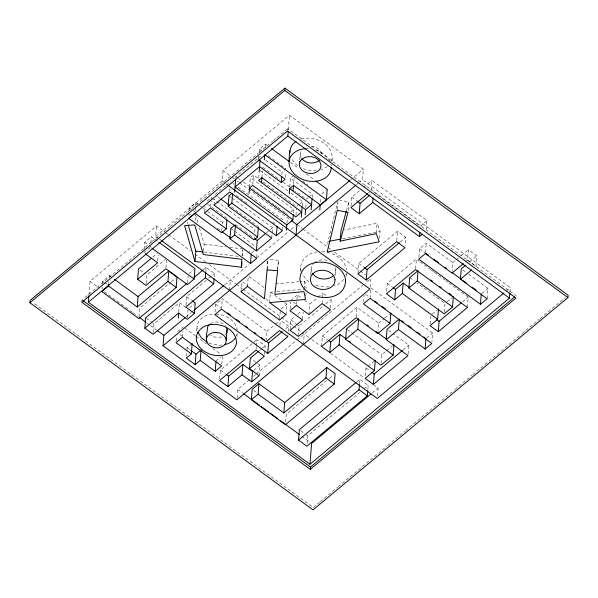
<?xml version="1.0" encoding="UTF-8"?>
<svg xmlns="http://www.w3.org/2000/svg" width="598" height="598" viewBox="0 0 598 598"><rect width="100%" height="100%" fill="white"/><g stroke="black" fill="none" stroke-linecap="round" stroke-linejoin="round"><path stroke-width="0.45" stroke-dasharray="2.99 2.24" d="M331.912 161.049C334.843 144.783 314.69 134.819 300.944 139.177M197.078 329.132C196.024 320.02 205.525 313.845 213.77 314.062M317.403 251.93C307.544 252.573 297.692 262.216 301.556 272.456M242.362 255.959L242.571 249.777L242.055 255.839M81.881 302.252L82.068 299.934L84.213 298.148M88.953 294.934L90.021 281.337L156.512 225.954L164.801 232.017M102.094 288.939L102.228 287.204M102.505 283.729L102.707 281.12L109.374 275.566L112.319 277.719M108.761 283.385L108.896 281.651M109.24 277.308L109.374 275.566M144.14 249.239L144.686 242.287L151.354 236.733L154.359 238.938M138.975 316.843L139.663 308.157L170.684 282.316M146.062 283.669L146.742 274.975L165.25 259.562M150.875 242.818L151.354 236.733M158.709 238.58L155.697 236.374L156.512 225.954M157.737 261.027L158.216 254.942M153.312 332.54L153.992 323.854L179.482 302.625L185.245 306.834M165.923 267.934L166.536 260.115M176.141 340.935L176.552 335.725M178.735 312.178L179.482 302.625M189.394 210.556L189.603 207.947L195.785 202.797L198.738 204.965M182.457 337.294L182.936 331.21M187.593 282.869L188.138 275.917M185.956 305.354L186.636 296.668L208.059 278.817M195.165 210.616L195.441 207.14M195.509 206.273L195.785 202.797M187.443 317.635L188.056 309.816M195.06 220.55L195.471 215.332M186.419 356.386L186.897 350.308M186.965 349.434L187.107 347.7L190.904 344.53M204.553 212.963L205.032 206.878M196.69 331.404L197.101 326.187M203.597 251.07L204.142 244.119L199.336 227.546M210.593 207.117L211.072 201.033M211.139 200.166L211.348 197.557L205.376 202.535M205.817 271.716L206.153 267.373L214.488 273.465L214.211 276.941M214.002 205.092L214.48 199.014M155.697 236.374L222.187 180.992L223.009 170.565L289.499 115.182L363.36 169.212L362.538 179.639L359.675 182.016M215.026 312.074L215.646 304.255L222.314 298.701L266.902 331.322L266.222 340.008M221.716 230.955L221.993 227.479M222.262 224.003L222.396 222.269L225.057 220.057M229.767 191.151L229.968 188.542M221.492 309.129L222.314 298.701M219.69 378.766L220.37 370.08L253.26 342.684M235.739 178.339L235.874 176.604L260.392 156.183M221.791 364.227L222.404 356.401M229.55 290.411L230.372 279.984M236.965 336.48L237.242 333.004L236.479 335.904M240.987 291.772L241.742 282.211M249.568 187.167L250.315 177.606L253.515 174.945L258.717 178.75L259.211 172.635M252.76 184.505L253.515 174.945M237.055 398.089L237.742 389.403L250.614 378.676M247.445 286.39L248.2 276.829M258.59 158.889L258.792 156.28M259.069 152.804L259.338 149.328L265.519 144.178L269.287 146.936M254.113 239.873L254.389 236.397M254.733 232.054L254.935 229.445L216.611 201.406M261.924 177.673L262.477 170.729M265.25 147.654L265.519 144.178M256.751 257.506L257.162 252.289M256.079 349.262L256.288 346.661M256.355 345.786L256.834 339.709L265.168 345.801L264.824 350.144M267.164 269.033L267.844 260.347M259.128 375.664L259.943 365.236L250.3 358.18M271.746 238.101L272.09 233.758M272.157 232.884L272.568 227.674L231.987 197.983M264.48 354.494L264.757 351.019M269.586 302.588L270.408 292.16L273.174 291.914M281.86 174.646L282.069 172.037L285.306 169.339M287.578 130.192L287.698 128.652L516.119 295.748M288.356 129.684L289.499 115.182M277.636 270.655L278.459 260.235L267.919 259.48M285.276 177.486L285.687 172.276M282.533 229.752L282.734 227.143M286.958 223.159L287.369 217.949M289.791 186.882L290.479 178.189L293.715 175.491M279.632 319.115L280.245 311.296M279.894 325.364L280.238 321.021M293.611 184.505L294.164 177.554M293.476 212.858L293.753 209.382L250.315 177.606M286.023 314.608L286.846 304.18L284.603 302.543M299.703 159.868L300.63 151.376M295.95 215.183L296.429 209.098M287.817 336.674L287.952 334.94M288.229 331.464L288.64 326.246L281 320.663M290.157 309.054L290.703 302.102M290.082 329.483L290.837 319.923L295.001 316.454M302.199 205.921L302.543 201.578L290.643 192.87M285.665 422.083L286.278 414.265L326.613 380.664M296.548 304.546L297.296 294.986L301.713 298.215M300.458 270.916L300.861 265.706M305.728 207.88L306.139 202.67M298.417 335.575L299.164 326.022L324.834 304.636M304.188 288.954L304.801 281.135L300.248 281.568M302.588 319.07L303.134 312.119M312.111 197.691L312.388 194.215L290.479 178.189M305.81 295.965L306.086 292.489M303.41 344.441L304.233 334.013M310.721 274.736L311.782 265.774L313.763 263.262M308.979 314.555L309.794 304.128L317.396 297.797M320.446 202.296L320.857 197.086M307.066 443.604L307.678 435.785L359.637 392.512M322.105 303.62L322.509 298.409M322.584 297.542L322.92 293.199L327.091 296.242M327.801 244.148L328.003 241.547L337.451 202.647M321.552 346.489L322.374 336.061L356.961 307.252L378.639 323.114L378.026 330.933M337.362 209.494L337.975 201.668M330.574 307.977L331.255 299.292L329.864 298.275M335.433 275.424L335.912 269.339L335.433 267.844M348.193 210.518L348.873 201.832L339.903 200.248M351.033 205.862L351.714 197.176L359.383 190.784M346.063 276.568L346.264 273.959M357.993 273.047L358.748 263.494L397.506 231.209L405.833 237.309L405.152 245.995M356.206 316.813L356.961 307.252M371.171 189.895L371.926 180.334L427.009 220.632L426.187 231.06M363.562 302.147L364.107 295.195M359.503 383.647L359.839 379.304L368.174 385.396L367.763 390.606M370.042 287.317L370.723 278.631L365.004 283.392M370.095 298.335L370.91 287.907L432.631 333.056L431.95 341.742M376.336 232.786L377.091 223.233L344.605 229.976M365.348 375.768L365.961 367.949L367.396 366.753M379.513 238.333L380.059 231.381L377.091 223.233M377.48 395.869L378.093 388.042L373.571 384.738M386.652 291.181L387.272 283.362L416.372 259.121L419.377 261.319M381.113 363.449L381.793 354.756L386.084 351.183M396.751 240.77L397.506 231.209M408.12 353.867L408.8 345.181L393.05 333.654M415.617 268.681L416.372 259.121M418.877 257.432L419.557 248.738L426.225 243.184L452.843 262.657L452.155 271.343M425.477 252.745L426.225 243.184M430.171 323.937L430.792 316.118M444.344 312.134L445.024 303.448L417.21 283.093M465.453 261.894L467.576 260.123L468.398 249.695L476.808 255.847L475.986 266.274L473.863 268.046M467.389 307.469L468.212 297.049L448.679 282.757M487.123 298.761L487.946 288.333L467.18 273.144M509.915 292.048L510.258 287.698L362.538 179.639M267 269.414L267.829 260.377M277.375 269.347L278.459 260.235M335.912 269.339L335.321 273.092L333.348 275.603M331.337 161.415L332.122 158.44M346.489 210.586L348.873 201.832M345.891 274.729L346.332 273.092M225.184 334.588L226.657 332.705M343.715 279.438L341.107 282.159L337.788 284.379L333.953 285.941M84.931 297.55L151.563 242.048M152.281 241.45L155.144 239.058M155.861 238.467L169.481 227.128M170.191 226.53L187.391 212.208M188.108 211.61L240.411 168.038M241.129 167.44L258.321 153.118M259.039 152.52L272.651 141.18M273.368 140.59L276.231 138.198M276.949 137.6L287.698 128.652M143.871 252.715L150.532 247.161M225.521 185.754L214.817 194.664L217.074 196.316M226.238 185.156L230.514 181.59M152.729 257.08L156.997 253.522M171.387 281.725L175.618 278.205M188.946 273.622L193.61 269.735M204.023 269.152L206.153 267.373M208.777 278.227L214.488 273.465M299.262 204.307L296.638 206.489L263.18 182.016M299.919 203.761L302.543 201.578M291.032 211.64L293.753 209.382M308.404 197.534L306.415 199.194L295.12 190.934M309.069 196.981L312.388 194.215M266.289 232.906L269.773 229.998M270.475 229.415L272.568 227.674M321.746 193.909L327.241 189.327M254.068 250.809L251.317 253.096L249.06 251.444M189.551 307.753L194.559 303.582M186.045 316.903L191.054 312.739M191.764 312.141L193.909 310.355M224.654 284.745L248.962 264.495M256.826 257.947L288.288 231.74M291.144 229.363L295.434 225.79M350.488 179.931L363.36 169.212M177.539 331.651L183.28 326.867M356.819 184.401L358.964 182.614M363.562 187.301L371.926 180.334M368.316 193.087L369.714 191.928M216.013 360.915L221.036 356.729M290.837 300.368L297.296 294.986M281.097 308.964L286.846 304.18M253.971 342.086L256.834 339.709M266.902 331.322L274.661 324.856M275.372 324.266L279.602 320.745M297.782 314.137L301.257 311.244M318.084 297.221L322.92 293.199M259.502 350.518L261.625 348.754M262.335 348.163L265.168 345.801M285.769 328.638L288.64 326.246M325.551 304.046L331.255 299.292M400.092 242.085L405.833 237.309M420.342 226.186L427.009 220.632M253.866 370.304L259.943 365.236M253.47 376.299L255.615 374.512M256.333 373.914L296.369 340.561M297.086 339.97L364.294 283.99M378.639 323.114L384.073 318.584M384.753 318.016L389.5 314.062M452.843 262.657L455.669 260.302M456.379 259.711L458.502 257.947M461.327 255.585L468.398 249.695M329.446 378.31L333.691 374.774M469.736 261.737L476.808 255.847M368.106 366.163L373.832 361.386M386.801 350.592L392.52 345.823M432.249 314.092L437.108 310.041M447.11 301.706L451.968 297.662M356.999 381.674L359.839 379.304M403.157 349.882L408.8 345.181M462.538 301.773L468.212 297.049M363.905 388.954L368.174 385.396M426.628 338.049L432.631 333.056M481.943 293.334L487.946 288.333M372.375 392.811L378.093 388.042M505.968 291.271L510.258 287.698M319.653 502.193L313.21 507.56L33.092 302.64M320.371 501.595L337.556 487.28M338.274 486.682L386.958 446.13M387.676 445.532L404.861 431.218M405.571 430.627L454.263 390.068M454.973 389.477L472.158 375.163M472.876 374.565L521.561 334.013M522.278 333.415L525.141 331.03M525.859 330.432L539.463 319.1M540.173 318.502L565.237 297.632M327.465 166.565L321.059 169.974M314.264 262.634C318.525 259.532 324.594 258.889 329.311 261.281M210.421 323.787C215.325 320.483 222.688 321.881 226.119 326.695M342.617 238.692L380.059 231.381M221.619 336.906L217.807 337.451L213.897 336.876L210.541 335.179M275.648 283.93L299.336 281.658M276.859 291.592L305.436 289.088M188.161 214.996L190.926 214.794M328.937 286.928L321.126 286.771L315.064 285.067M222.075 345.053L219.062 345.218L211.348 343.917L208.41 342.751M316.514 170.819L309.218 170.535L302.805 168.576M305.511 148.745L310.377 148.895M321.664 251.638L326.074 252.042M216.05 314.055C225.439 314.466 235.515 320.147 237.256 330.059M204.142 244.119L226.119 246.847M229.781 247.303L242.601 248.888M204.015 252.079L239.596 256.505M311.169 146.271C315.983 146.413 321.081 149.507 321.821 154.561M326.957 252.251C335.941 253.829 345.098 260.19 346.429 269.758M316.073 150.083C321.918 152.101 327.569 155.958 330.074 161.804M467.576 260.123L475.986 266.274M373.593 191.988L419.587 225.633M462.732 269.892L466.44 272.606M351.714 197.176L356.58 200.726M419.557 248.738L424.827 252.595M290.359 162.35L298.641 168.404M306.169 173.913L314.443 179.968M420.125 261.872L430.642 269.563M431.397 270.117L433.647 271.761M434.402 272.314L444.919 280.006M445.674 280.559L447.924 282.204M259.338 149.328L263.038 152.034M268.21 155.816L285.956 168.8M302.521 180.917L307.716 184.715M265.624 160.01L282.069 172.037M262.746 167.253L280.066 179.916M283.078 182.121L292.108 188.729M409.69 277.599L414.205 280.896M260.16 170.572L289.903 192.332M387.272 283.362L392.52 287.204M358.748 263.494L363.606 267.044M235.874 176.604L238.124 178.249M238.871 178.795L240.374 179.893M243.379 182.091L249.381 186.479M252.378 188.676L259.883 194.163M260.631 194.709L262.881 196.361M263.628 196.906L271.133 202.393M271.881 202.946L274.138 204.591M274.886 205.136L277.136 206.788M277.883 207.334L282.391 210.631M283.138 211.176L285.388 212.821M286.136 213.374L287.638 214.473M223.009 170.565L231.299 176.627M232.054 177.18L234.311 178.832M237.324 181.037L238.834 182.143M239.589 182.696L247.878 188.759M248.633 189.312L290.082 219.638M296.87 224.594L302.139 228.458M302.894 229.004L330.784 249.403M334.551 252.162L359.42 270.356M360.175 270.909L365.453 274.766M232.779 183.25L234.281 184.348M238.056 187.107L283.288 220.191M222.187 180.992L227.464 184.849M236.367 195.434L248.237 204.12M272.718 222.03L274.945 223.659M365.722 294.537L369.422 297.243M228.974 195.785L231.232 197.437M217.829 196.869L220.079 198.514M231.351 206.759L258.411 226.552M212.096 198.11L215.856 200.861M388.55 330.358L392.295 333.101M207.618 204.172L227.053 218.39M235.463 224.542L244.462 231.127M245.217 231.68L253.47 237.712M199.478 205.503L202.438 207.663M203.178 208.209L206.871 210.907M207.611 211.453L222.396 222.269M230.806 228.421L233.773 230.589M234.513 231.134L255.279 246.316M189.603 207.947L192.616 210.152M193.363 210.698L196.376 212.903M217.448 228.316L221.215 231.075M347.214 329.461L381.793 354.756M304.651 300.368L309.794 304.128M293.042 301.983L295.988 304.135M249.007 276.5L265.243 288.378M270.408 292.16L281.613 300.353M322.374 336.061L327.629 339.903M365.961 367.949L370.461 371.246M242.549 281.882L247.744 285.687M265.549 298.708L269.257 301.422M290.837 319.923L297.086 324.497M297.782 325.006L299.164 326.022M165.556 232.57L167.821 234.222M168.576 234.775L190.426 250.764M194.948 254.068L205.503 261.789M209.27 264.548L235.649 283.841M236.404 284.394L242.429 288.804M243.184 289.357L280.873 316.925M281.621 317.471L292.93 325.746M293.685 326.291L301.22 331.808M301.975 332.361L311.02 338.976M311.767 339.529L320.812 346.145M330.612 353.313L363.771 377.57M159.464 239.133L160.967 240.239M155.114 239.484L158.119 241.682M144.686 242.287L148.304 244.933M149.022 245.464L151.914 247.579M215.646 304.255L220.864 308.067M186.636 296.668L191.674 300.353M139.992 270.034L145.239 273.884M184.789 327.966L195.337 335.687M196.092 336.24L206.646 343.955M212.671 348.365L220.961 354.435M179.744 334.387L182.674 336.524M253.664 390.404L257.372 393.11M102.707 281.12L104.187 282.204M104.927 282.742L107.879 284.902M220.37 370.08L225.229 373.638M300.734 430.702L304.905 433.752M305.6 434.26L307.678 435.785M187.107 347.7L190.059 349.86M146.361 318.271L151.914 322.329M152.602 322.838L153.992 323.854M90.021 281.337L99.066 287.952M104.344 291.809L129.213 310.003M129.968 310.556L132.225 312.208M132.98 312.761L137.503 316.073M146.547 322.688L149.56 324.893M150.315 325.447L156.347 329.857M237.742 389.403L243.02 393.26M301.803 436.263L309.338 441.78M297.632 165.713L294.605 163.075L291.525 158.575M308.807 281.785L305.63 278.997L301.885 273.137M300.114 154.65L301.175 157.917M311.132 269.526L311.827 271.761M195.539 214.465L198.073 223.189M187.48 222.366L187.996 224.16M330.888 164.158L331.314 165.743M304.801 281.135L306.183 288.139"/><path stroke-width="0.9" d="M331.307 167.305C330.462 181.822 310.9 184.378 300.428 178.361C294.052 175.147 288.415 168.696 289.081 161.154C289.439 154.284 289.043 145.389 296.07 141.547M241.51 267.269L241.779 259.315L203.32 254.546L194.724 224.893L184.573 225.618L194.985 261.483L241.51 267.269L241.921 262.059M29.9 302.752L30.079 300.435L284.969 88.123L568.1 295.248L567.921 297.565L313.031 509.877L29.9 302.752L284.79 90.44L284.969 88.123M509.847 292.915L509.436 298.125L309.958 464.287L88.377 302.192L88.878 295.846M108.552 285.994L137.256 306.991L138.071 296.563L168.771 270.991L177.023 277.031L176.208 287.459L138.841 318.584L101.884 291.547L108.552 285.994L108.694 284.259M158.874 242.235L194.941 268.622L194.126 279.049L187.458 284.603L165.855 268.801L145.919 285.403L137.667 279.363L138.489 268.943L151.301 258.269M192.399 300.876L195.277 302.984L194.455 313.412L187.301 319.369L178.66 313.053L153.17 334.282L144.843 328.19L145.665 317.762L186.942 283.377M137.256 306.991L167.948 281.419L168.771 270.991M228.212 185.402L369.908 289.058L236.92 399.823L163.06 345.794L163.882 335.366L185.328 317.501M178.249 318.263L178.66 313.053M194.985 261.483L195.808 251.055L188.258 225.057M195.157 364.616L195.98 354.188L201.048 349.965L200.225 360.392L195.157 364.616L186.284 358.127L191.353 353.904L192.175 343.476M144.843 328.19L205.338 277.801L205.742 272.583M226.373 327.45L227.113 329.7L225.835 343.132C222.673 348.754 214.622 348.985 209.719 345.607C203.806 341.092 207.364 332.914 207.685 326.71L209.651 324.206M194.455 313.412L185.814 307.088L213.665 283.893L214.077 278.683M234.797 225.095L230.806 228.421L229.991 238.849L256.684 258.373L250.502 263.524L188.781 218.375L194.963 213.224L221.581 232.697L226.231 228.817L226.919 220.131M200.225 360.392L215.19 371.343L215.945 361.783M235.395 225.416L234.64 234.969L256.4 250.883L271.746 238.101L228.159 206.213L228.974 195.785L232.046 193.229M228.159 206.213L231.837 203.148L232.592 193.588M234.64 192.242L235.672 179.206M251.691 381.853L259.128 375.664L249.486 368.607L264.346 356.229L256.011 350.136L219.548 380.507L227.883 386.6L228.705 376.172L242.87 364.376L252.513 371.425L251.691 381.853L242.048 374.797L242.87 364.376M249.082 193.244L249.493 188.034L252.692 185.373L295.816 216.917L301.721 211.998L258.598 180.454L261.924 177.673L305.593 209.621L305.182 214.832M250.502 263.524L251.25 253.963M259.158 171.82L260.048 160.526M261.52 182.891L261.924 177.673M256.4 250.883L257.215 240.456L265.587 233.482M226.231 228.817L204.553 212.963L210.526 207.984L254.113 239.873L257.589 236.98L258.336 227.419M264.294 159.823L264.705 154.605L326.418 199.754L320.236 204.905L319.825 210.115M249.486 368.607L250.3 358.18L258.792 351.108M284.685 402.559L326.777 367.501L335.104 373.593L334.282 384.021L285.463 424.692L251.362 399.741L252.184 389.32L258.919 383.707L284.685 402.559L283.863 412.979L258.097 394.134L258.919 383.707M231.837 203.148L276.351 235.709L277.106 226.156M267.747 353.396L287.817 336.674L279.49 330.582L266.08 341.75L221.492 309.129L214.824 314.683L267.747 353.396L268.569 342.968L282.189 331.621M286.405 230.11L286.816 224.9L235.051 187.025L259.569 166.61L281.247 182.465L281.725 176.38M88.377 302.192L287.855 136.03L288.214 131.5M289.245 193.827L289.656 188.617L293.543 185.38L320.236 204.905M293.132 190.59L293.543 185.38M286.816 224.9L292.93 219.802L293.341 214.592M296.047 235.021L296.87 224.594L349.778 180.529M301.31 217.216L302.132 206.788M311.154 209.861L312.044 198.566M367.763 390.606L367.351 395.824L306.864 446.213L298.529 440.113L299.351 429.685L356.281 382.264M326.418 199.754L327.241 189.327L315.953 181.067M309.958 464.287L311.603 443.432L370.947 394M310.302 469.348L515.932 298.066L287.518 130.969L81.881 302.252L310.302 469.348L310.482 467.031L514.684 296.944M283.863 412.979L325.955 377.921L326.777 367.501M390.86 312.926L390.038 323.354L377.816 333.535L356.139 317.68L321.552 346.489L329.804 352.528L330.627 342.101L339.933 334.349L345.95 338.752M340.172 241.151L348.058 212.26L337.294 210.361L327.188 251.975L379.237 241.809L376.269 233.654L340.172 241.151L340.995 230.723L346.249 211.46M329.804 352.528L339.111 344.777L339.933 334.349M345.644 339.335L346.459 328.907L358.613 318.786L357.798 329.214L345.644 339.335L380.978 365.184L393.133 355.062L393.947 344.635M367.621 193.67L350.899 207.596L359.226 213.695L360.048 203.268L370.027 194.955M366.26 280.014L405.01 247.729L396.683 241.637L357.925 273.921L366.26 280.014L367.082 269.586L399.374 242.683M359.226 213.695L372.771 202.416L373.115 198.065M298.529 440.113L359.024 389.724L359.428 384.514M375.267 360.198L374.445 370.625L365.139 378.377L373.399 384.417L374.213 373.989L402.454 350.465M386.226 339.686L387.048 329.259L399.27 319.078L398.447 329.505L386.226 339.686L407.986 355.601L373.399 384.417M438.498 308.882L437.676 319.31L430.037 325.671L438.289 331.711L467.389 307.469L415.55 269.549L386.45 293.79L394.702 299.822L395.525 289.402L403.164 283.033L409.182 287.436M394.702 299.822L402.342 293.461L403.164 283.033M408.875 288.027L409.69 277.599L418.024 270.655L417.21 281.082L408.875 288.027L444.202 313.868L452.536 306.931L453.359 296.503M372.771 202.416L419.519 236.614L419.863 232.271M398.447 329.505L425.141 349.038L425.963 338.61M438.289 331.711L439.111 321.283L461.118 302.954M463.338 263.658L452.021 273.084L425.402 253.612L418.735 259.166L480.456 304.315L487.123 298.761L460.43 279.236L461.252 268.808L465.491 265.273M480.456 304.315L481.278 293.887M226.657 332.705L227.113 329.7M206.377 340.12L206.863 337.137C211.064 329.595 224.773 331.464 226.291 340.127M289.081 161.154C290.18 153.439 298.252 148.872 305.511 148.745M235.724 337.25C233.549 341.331 229.079 343.775 224.654 344.62M137.667 279.363L157.603 262.761L145.314 253.776M281.247 182.465L285.134 179.228L258.523 159.756M229.991 238.849L234.64 234.969M194.058 277.45L203.305 269.743M305.593 209.621L311.565 204.643L289.656 188.617M276.351 235.709L282.465 230.619L229.692 192.018L214.002 205.092L257.589 236.98M194.627 309.757L223.936 285.343M163.06 345.794L356.102 184.999M215.19 371.343L221.649 365.961L182.457 337.294L175.999 342.669L191.353 353.904M227.883 386.6L242.048 374.797M419.519 236.614L422.188 234.394M251.362 399.741L258.097 394.134M460.43 279.236L471.747 269.81M425.141 349.038L431.808 343.484L370.095 298.335L363.427 303.889L390.038 323.354M503.822 293.057L377.271 398.47L161.722 240.785M319.145 160.585C314.01 164.383 305.832 163.695 301.818 158.59M332.854 276.231C326.65 280.821 316.805 279.685 312.283 273.256M328.922 241.368L340.793 239.051M195.808 251.055L203.103 251.967M206.998 342.041L201.414 337.877L197.841 332.137M284.79 90.44L567.921 297.565M287.855 136.03L509.436 298.125M357.268 201.234L360.048 203.268M425.582 253.141L428.594 255.346M433.856 259.203L438.371 262.507M445.151 267.463L446.654 268.562M451.924 272.419L461.708 279.572M463.211 280.671L466.223 282.876M472.248 287.279L476.008 290.037M271.544 148.588L288.856 161.251M430.807 280.006L432.309 281.105M439.829 286.606L441.331 287.705M448.851 293.199L451.856 295.405M417.21 281.082L452.536 306.931M402.342 293.461L437.676 319.31M393.275 287.75L395.525 289.402M436.861 319.638L439.111 321.283M364.302 267.553L367.082 269.586M249.493 188.034L292.93 219.802M291.592 220.737L296.87 224.594M374.595 301.033L377.555 303.193M381.987 306.438L385.688 309.144M401.497 320.707L403.717 322.337M408.165 325.589L411.873 328.302M417.068 332.099L420.035 334.267M423.743 336.98L425.223 338.064M220.834 199.067L229.101 205.114M254.965 238.811L257.215 240.456M366.888 324.834L368.39 325.932M375.91 331.434L386.435 339.133M357.798 329.214L393.133 355.062M221.963 231.62L230.245 237.683M348.955 340.95L350.458 342.049M339.111 344.777L374.445 370.625M328.377 340.456L330.627 342.101M371.963 372.337L374.213 373.989M359.024 389.724L367.351 395.824M205.338 277.801L213.665 283.893M152.042 248.26L194.126 279.049M325.955 377.921L334.282 384.021M227.569 312.978L230.551 315.161M236.516 319.519L239.499 321.702M245.464 326.067L247.699 327.697M254.404 332.608L255.899 333.699M261.117 337.519L264.839 340.24M266.334 341.331L268.569 342.968M167.948 281.419L176.208 287.459M114.524 279.333L138.071 296.563M226.62 374.647L228.705 376.172M190.799 350.406L195.98 354.188M139.768 317.725L145.792 322.135M157.102 330.402L163.882 335.366M243.767 393.813L259.599 405.392M261.102 406.49L268.644 412.007M270.147 413.106L277.689 418.622M280.701 420.828L299.546 434.611M82.816 300.488L310.482 467.031M289.903 150.726L289.933 153.103M196.279 336.614C195.217 356.879 231.493 363.666 236.419 343.431C237.376 323.099 201.279 316.409 196.279 336.614M345.607 280.178C345.203 305.227 302.865 301.512 299.942 279.475C300.57 254.763 342.661 257.843 345.607 280.178M267.097 269.9L264.421 298.806L247.445 286.39L240.987 291.772L279.565 319.99L286.023 314.608L269.586 302.588L305.541 299.434L303.978 291.562L274.833 294.358L277.636 270.655L267.097 269.9M299.807 161.804L299.292 165.078C300.936 174.541 315.938 176.485 320.483 168.262L320.999 164.988C319.354 155.525 304.352 153.581 299.807 161.804M335.089 279.767L334.499 283.519C329.79 291.689 316.604 291.151 311.461 283.684L310.31 279.946L310.96 276.201C316.133 266.843 333.25 268.928 335.089 279.767M296.481 305.414L290.023 310.796L302.513 319.937L290.015 330.35L298.35 336.442L330.432 309.719L322.105 303.62L308.979 314.555L296.481 305.414"/></g></svg>
